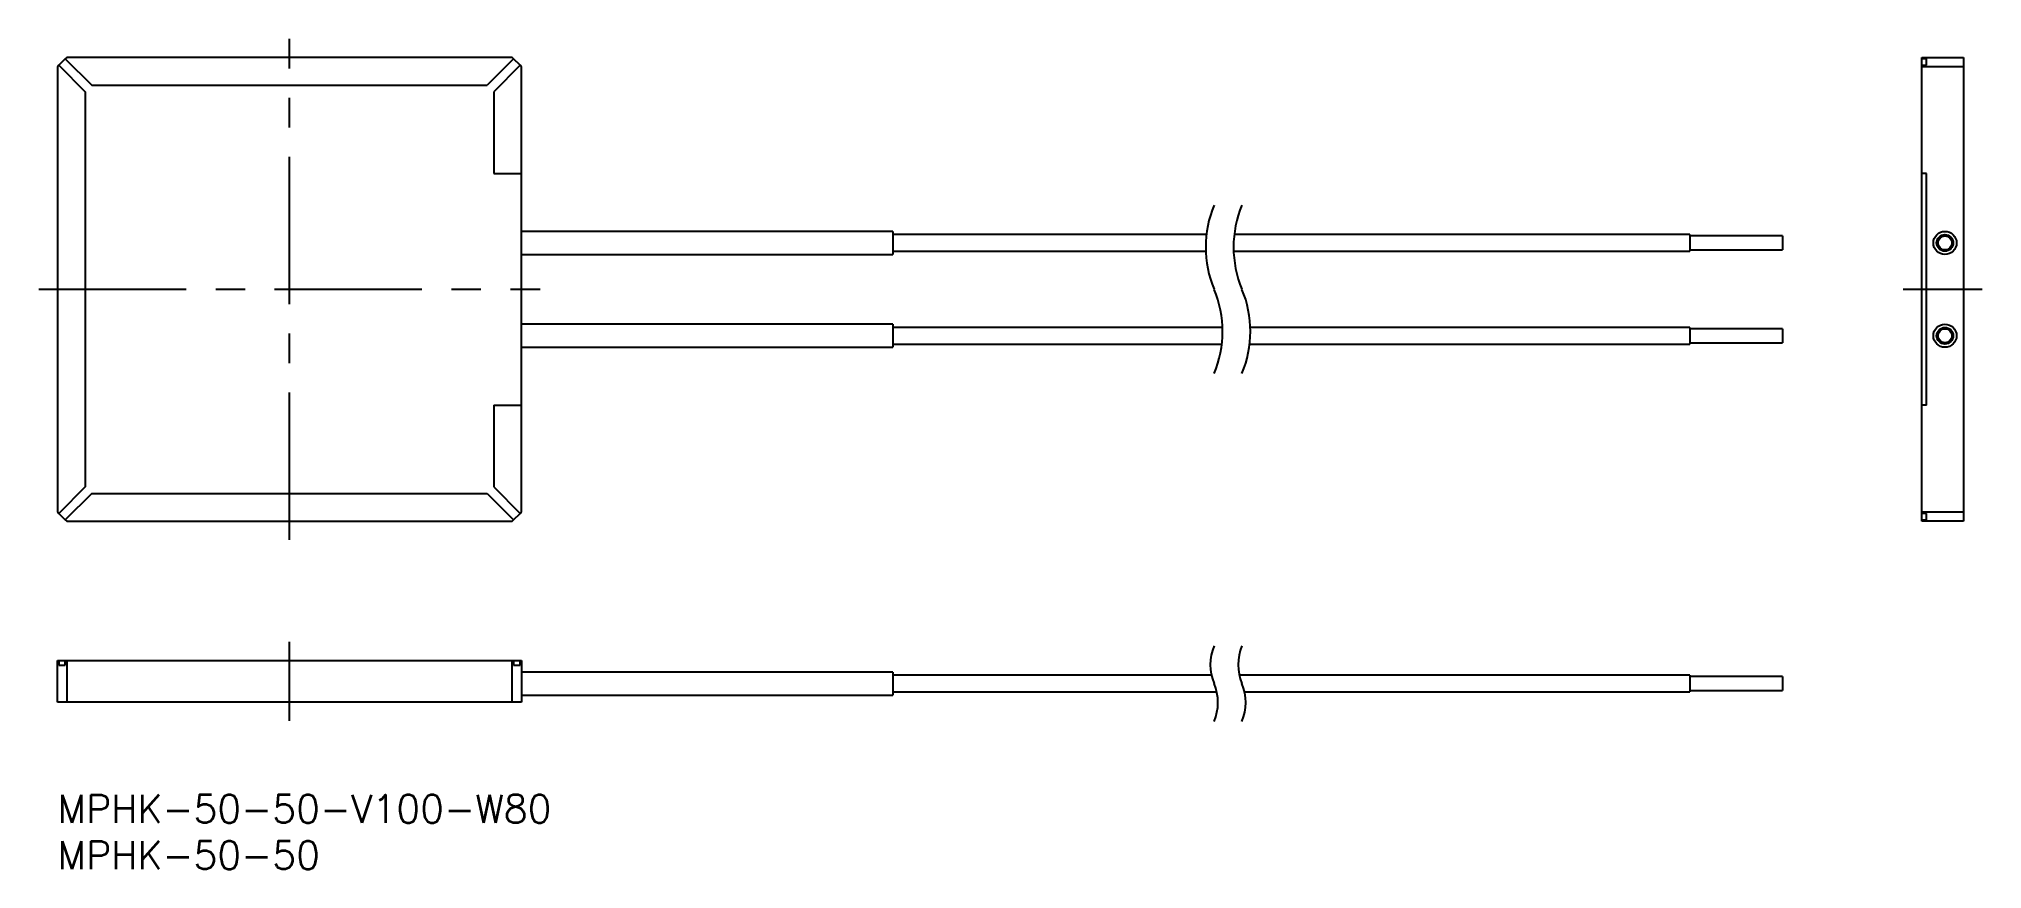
# Model space of a CAD drawing. Extents: x -2 to 207, y -8 to 82.
import ezdxf

# ---------------------------------------------------------------- set-up
doc = ezdxf.new("R2010")
doc.units = 0
doc.header["$LTSCALE"] = 0.5
doc.linetypes.add('CENTER', pattern=[50.8, 31.75, -6.35, 6.35, -6.35])
for name, color, linetype in [('MSM_CENTER', 1, 'CENTER'), ('MSM_CONTINUOUS', 7, 'CONTINUOUS'), ('MSM_NARROW', 5, 'CONTINUOUS'), ('MSM_PART_NUMBER', 7, 'CONTINUOUS')]:
    doc.layers.add(name, color=color, linetype=linetype)
doc.styles.get("Standard").update_dxf_attribs({"font": 'txt.shx', "height": 3, "bigfont": 'bigfont.shx'})

# ---------------------------------------------------------------- blocks, each defined once
blk = doc.blocks.new('*U2')
at = {"layer": 'MSM_PART_NUMBER'}
blk.add_text('MPHK-50-50-V100-W80', height=3, dxfattribs=at).set_placement((0, -3))
blk = doc.blocks.new('*U3')
at = {"layer": 'MSM_PART_NUMBER'}
blk.add_text('MPHK-50-50', height=3, dxfattribs=at).set_placement((0, -8))

msp = doc.modelspace()

# ---------------------------------------------------------------- linework, layer by layer
at = {"layer": 'MSM_CENTER'}
for p, q in [((25, 27.5), (25, 81.5)), ((-2, 54.5), (52, 54.5)), ((198.86, 54.5), (207.36, 54.5)), ((25, 8), (25, 16.5))]:
    msp.add_line(p, q, dxfattribs=at)
at = {"layer": 'MSM_CONTINUOUS'}
for p, q in [((0.15, 78.65), (0, 78.5)), ((0, 78.5), (0, 30.5)), ((0.85, 79.35), (0.15, 78.65)), ((0.15, 78.65), (3, 75.79)), ((1, 79.5), (0.85, 79.35)), ((0.85, 79.35), (3.71, 76.5)), ((49, 79.5), (1, 79.5)), ((49.15, 79.35), (46.29, 76.5)), ((49.85, 78.65), (47, 75.79)), ((49.15, 79.35), (49, 79.5)), ((49.85, 78.65), (49.15, 79.35)), ((50, 78.5), (49.85, 78.65)), ((50, 30.5), (50, 78.5)), ((200.86, 30.35), (200.86, 79.5)), ((200.86, 79.5), (205.36, 79.5)), ((201.36, 79.35), (200.86, 79.35)), ((200.86, 78.65), (201.36, 78.65)), ((205.36, 78.5), (200.86, 78.5)), ((201.36, 78.65), (201.36, 79.35)), ((205.36, 79.5), (205.36, 29.5)), ((3, 75.79), (3, 33.21)), ((3.71, 76.5), (46.29, 76.5)), ((47, 75.79), (47, 67)), ((47, 67), (50, 67)), ((201.36, 67), (200.86, 67)), ((201.36, 42), (201.36, 67)), ((90, 60.75), (50, 60.75)), ((90, 60.75), (90, 58.25)), ((123.79, 60.4), (90, 60.4)), ((175.86, 60.4), (126.79, 60.4)), ((175.86, 60.4), (175.86, 58.6)), ((185.86, 60.25), (175.86, 60.25)), ((175.86, 58.75), (185.86, 58.75)), ((185.86, 60.25), (185.86, 58.75)), ((50, 58.25), (90, 58.25)), ((90, 58.6), (123.72, 58.6)), ((126.72, 58.6), (175.86, 58.6)), ((90, 50.75), (50, 50.75)), ((90, 50.75), (90, 48.25)), ((125.52, 50.4), (90, 50.4)), ((175.86, 50.4), (128.52, 50.4)), ((175.86, 50.4), (175.86, 48.6)), ((185.86, 50.25), (175.86, 50.25)), ((185.86, 50.25), (185.86, 48.75)), ((50, 48.25), (90, 48.25)), ((90, 48.6), (125.45, 48.6)), ((128.45, 48.6), (175.86, 48.6)), ((175.86, 48.75), (185.86, 48.75)), ((47, 42), (50, 42)), ((47, 42), (47, 33.21)), ((201.36, 42), (200.86, 42)), ((3, 33.21), (0.15, 30.35)), ((3.71, 32.5), (0.85, 29.65)), ((3.71, 32.5), (46.29, 32.5)), ((46.29, 32.5), (49.15, 29.65)), ((47, 33.21), (49.85, 30.35)), ((0, 30.5), (0.15, 30.35)), ((0.15, 30.35), (0.85, 29.65)), ((0.85, 29.65), (1, 29.5)), ((1, 29.5), (49, 29.5)), ((49, 29.5), (49.15, 29.65)), ((49.15, 29.65), (49.85, 30.35)), ((49.85, 30.35), (50, 30.5)), ((200.86, 30.5), (205.36, 30.5)), ((201.36, 30.35), (200.86, 30.35)), ((200.86, 29.5), (200.86, 30.35)), ((200.86, 29.65), (201.36, 29.65)), ((205.36, 29.5), (200.86, 29.5)), ((201.36, 29.65), (201.36, 30.35)), ((0, 10), (0, 14.5)), ((0, 14.5), (50, 14.5)), ((0.15, 14.5), (0.15, 14)), ((0.15, 14), (0.85, 14)), ((0.85, 14), (0.85, 14.5)), ((1, 14.5), (1, 10)), ((49, 10), (49, 14.5)), ((49.15, 14.5), (49.15, 14)), ((49.15, 14), (49.85, 14)), ((49.85, 14), (49.85, 14.5)), ((50, 14.5), (50, 10)), ((90, 13.25), (50, 13.25)), ((90, 13.25), (90, 10.75)), ((124.34, 12.9), (90, 12.9)), ((175.86, 12.9), (127.34, 12.9)), ((175.86, 12.9), (175.86, 11.1)), ((185.86, 12.75), (175.86, 12.75)), ((185.86, 12.75), (185.86, 11.25)), ((50, 10.75), (90, 10.75)), ((90, 11.1), (124.91, 11.1)), ((127.91, 11.1), (175.86, 11.1)), ((175.86, 11.25), (185.86, 11.25)), ((50, 10), (0, 10))]:
    msp.add_line(p, q, dxfattribs=at)
for centre, radius in [((203.36, 59.5), 1.25), ((203.36, 59.5), 0.9), ((203.36, 59.5), 0.75), ((203.36, 49.5), 1.25), ((203.36, 49.5), 0.9), ((203.36, 49.5), 0.75)]:
    msp.add_circle(centre, radius, dxfattribs=at)
at = {"layer": 'MSM_NARROW'}
for centre, radius, start, end in [((135.51, 59.04), 11.8, 157.3801, 202.6199), ((138.51, 59.04), 11.8, 157.3801, 202.6199), ((113.73, 49.96), 11.8, 337.3801, 22.6199), ((116.73, 49.96), 11.8, 337.3801, 22.6199), ((129.51, 14.04), 5.3, 157.3801, 202.6199), ((132.51, 14.04), 5.3, 157.3801, 202.6199), ((119.73, 9.96), 5.3, 337.3801, 22.6199), ((122.73, 9.96), 5.3, 337.3801, 22.6199)]:
    msp.add_arc(centre, radius, start, end, dxfattribs=at)

# ---------------------------------------------------------------- block references
at = {"layer": 'MSM_CONTINUOUS'}
for name in ['*U2', '*U3']:
    msp.add_blockref(name, (0, 0), dxfattribs=at)

doc.saveas('drawing.dxf')
